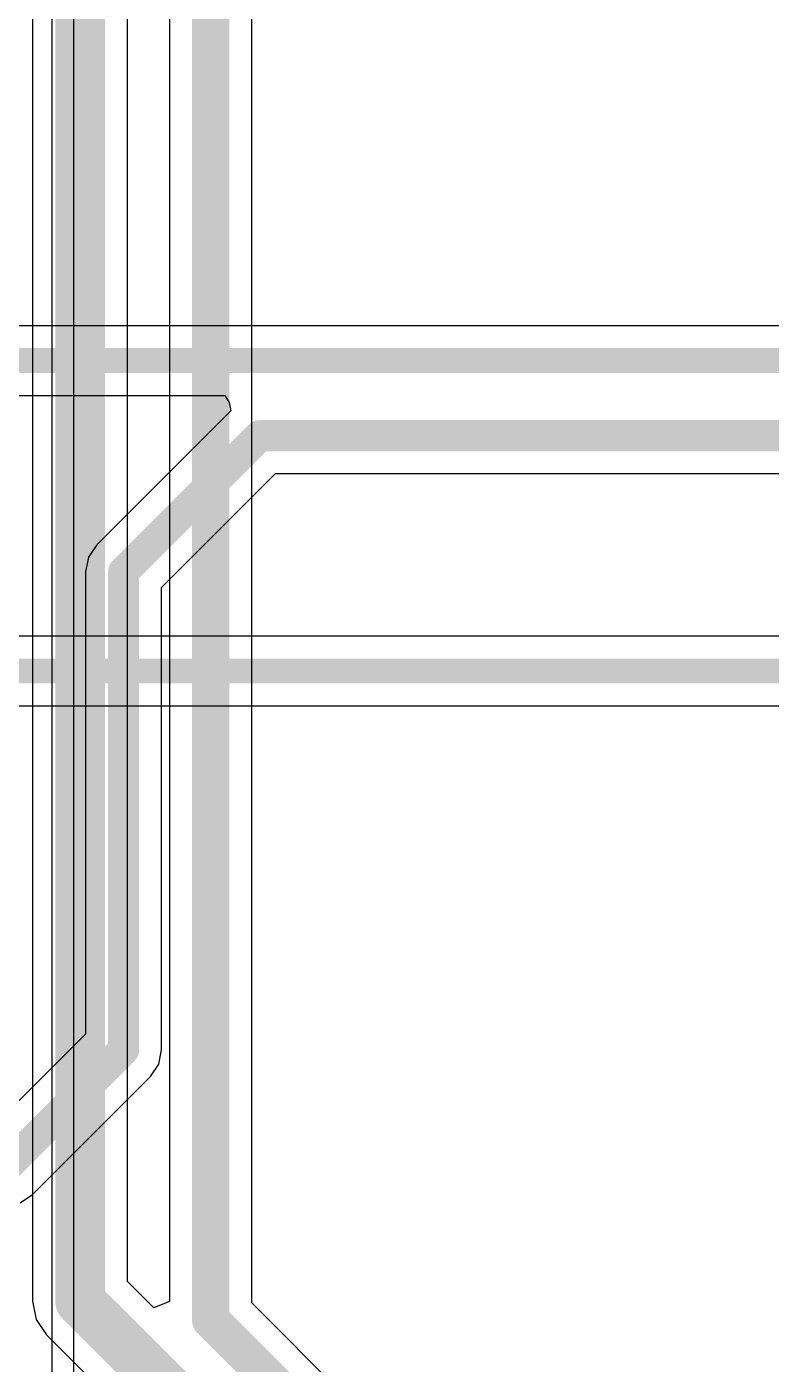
# Model space of a CAD drawing. Header units: inches. Extents: x -0.91 to 3.86, y -0.82 to 4.16.
# Drawn here: x 0.2338 to 0.4735, y 2.3267 to 2.7575 of the extents above; entities that cross this region are included whole.
import ezdxf

# ---------------------------------------------------------------- set-up
doc = ezdxf.new("R2010")
doc.units = ezdxf.units.IN
doc.header["$MEASUREMENT"] = 0
for name, color, linetype in [('Bottom Layer 1', 5, 'Continuous'), ('GND+Signal', 16, 'Continuous'), ('PWR+Signal', 76, 'Continuous'), ('Top Layer 1', 1, 'Continuous')]:
    doc.layers.add(name, color=color, linetype=linetype)

msp = doc.modelspace()

# ---------------------------------------------------------------- linework, layer by layer
at = {"layer": 'Bottom Layer 1'}
for p, q in [((0.74435, 2.56122), (0.21, 2.56122)), ((0.21, 2.53878), (0.749, 2.53878))]:
    msp.add_line(p, q, dxfattribs=at)
msp.add_lwpolyline([(0.165, 2.55, 0.008, 0.008, 0), (0.749, 2.55, 0.008, 0.008, 0)], format="xyseb", dxfattribs=at)
at = {"layer": 'GND+Signal'}
for p, q in [((1.07135, 2.66122), (0.21, 2.66122)), ((0.21, 2.63878), (0.29763, 2.63878)), ((0.29763, 2.63878), (0.29896, 2.63651)), ((0.29948, 2.63378), (0.25635, 2.59065)), ((0.29896, 2.63651), (0.29948, 2.63378)), ((0.27724, 2.57693), (0.31388, 2.61358)), ((0.31388, 2.61358), (0.7778, 2.61358)), ((0.25635, 2.59065), (0.2537, 2.58668)), ((0.2537, 2.58668), (0.25276, 2.582)), ((0.25276, 2.582), (0.25276, 2.43307)), ((0.27724, 2.428), (0.27724, 2.57693)), ((0.25276, 2.43307), (0.22193, 2.40224)), ((0.2763, 2.42332), (0.27724, 2.428)), ((0.27365, 2.41935), (0.2763, 2.42332)), ((0.23565, 2.38135), (0.27365, 2.41935)), ((0.23168, 2.3787), (0.23565, 2.38135))]:
    msp.add_line(p, q, dxfattribs=at)
for points in [[(0.165, 2.65, 0.008, 0.008, 0), (1.076, 2.65, 0.008, 0.008, 0)], [(0.265, 2.582, 0.01, 0.01, 0), (0.30881, 2.62581, 0.01, 0.01, 0)], [(0.30881, 2.62581, 0.01, 0.01, 0), (1.32419, 2.62581, 0.01, 0.01, 0)], [(0.265, 2.428, 0.01, 0.01, 0), (0.265, 2.582, 0.01, 0.01, 0)], [(0.227, 2.39, 0.01, 0.01, 0), (0.265, 2.428, 0.01, 0.01, 0)]]:
    msp.add_lwpolyline(points, format="xyseb", dxfattribs=at)
for points in [[(0.30631, 2.62581, 0.005, 0.005, 1), (0.31131, 2.62581, 0.005, 0.005, 1)], [(0.30631, 2.62581, 0.005, 0.005, 1), (0.31131, 2.62581, 0.005, 0.005, 1)], [(0.2625, 2.582, 0.005, 0.005, 1), (0.2675, 2.582, 0.005, 0.005, 1)], [(0.2625, 2.582, 0.005, 0.005, 1), (0.2675, 2.582, 0.005, 0.005, 1)], [(0.2625, 2.428, 0.005, 0.005, 1), (0.2675, 2.428, 0.005, 0.005, 1)], [(0.2625, 2.428, 0.005, 0.005, 1), (0.2675, 2.428, 0.005, 0.005, 1)]]:
    msp.add_lwpolyline(points, format="xyseb", close=True, dxfattribs=at)
at = {"layer": 'PWR+Signal'}
for p, q in [((0.24186, 2.76419), (0.24186, 1.67267)), ((0.249, 1.67267), (0.249, 2.76419))]:
    msp.add_line(p, q, dxfattribs=at)
at = {"layer": 'Top Layer 1'}
for p, q in [((0.30625, 2.34649), (0.30625, 2.959)), ((0.27975, 2.95351), (0.27975, 2.34695)), ((0.23571, 2.77169), (0.23571, 2.347)), ((0.26629, 2.35333), (0.26629, 2.77169)), ((0.27475, 2.34488), (0.26629, 2.35333)), ((0.23571, 2.347), (0.23687, 2.34115)), ((0.27975, 2.34695), (0.27475, 2.34488)), ((0.498, 2.15475), (0.30625, 2.34649)), ((0.23687, 2.34115), (0.24019, 2.33619)), ((0.24019, 2.33619), (0.36514, 2.21124))]:
    msp.add_line(p, q, dxfattribs=at)
for points in [[(0.293, 2.341, 0.012, 0.012, 0), (0.293, 2.959, 0.012, 0.012, 0)], [(0.251, 2.347, 0.016, 0.016, 0), (0.251, 2.783, 0.016, 0.016, 0)], [(0.251, 2.347, 0.016, 0.016, 0), (0.6, 1.998, 0.016, 0.016, 0)], [(0.293, 2.341, 0.012, 0.012, 0), (0.6, 2.034, 0.012, 0.012, 0)]]:
    msp.add_lwpolyline(points, format="xyseb", dxfattribs=at)
for points in [[(0.247, 2.347, 0.008, 0.008, 1), (0.255, 2.347, 0.008, 0.008, 1)], [(0.247, 2.347, 0.008, 0.008, 1), (0.255, 2.347, 0.008, 0.008, 1)], [(0.29, 2.341, 0.006, 0.006, 1), (0.296, 2.341, 0.006, 0.006, 1)], [(0.29, 2.341, 0.006, 0.006, 1), (0.296, 2.341, 0.006, 0.006, 1)]]:
    msp.add_lwpolyline(points, format="xyseb", close=True, dxfattribs=at)

doc.saveas('drawing.dxf')
